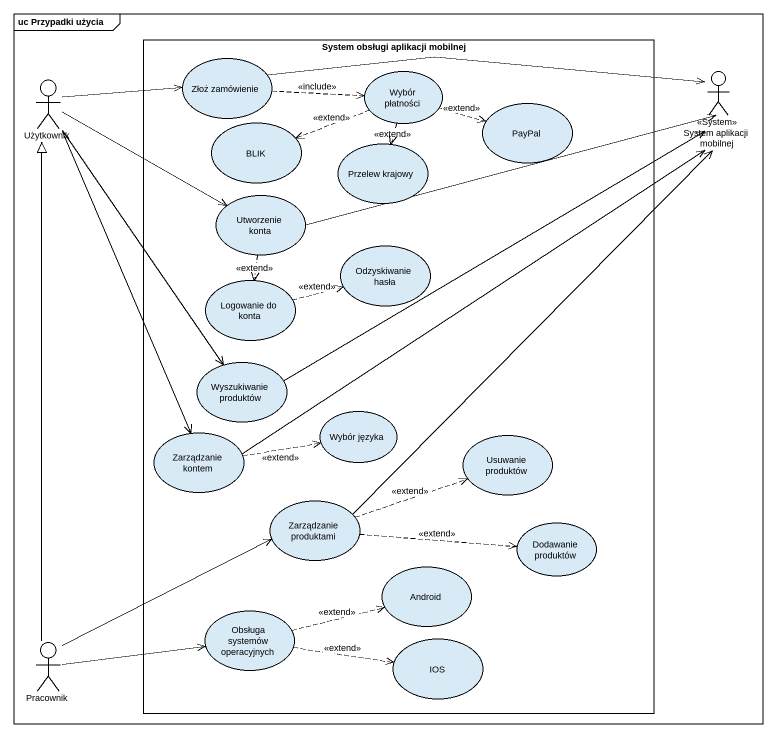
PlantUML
@startuml
mainframe uc Przypadki użycia
rectangle "System obsługi aplikacji mobilnej" as System_obsługi_aplikacji {
  usecase "Złoż zamówienie" as Złoż_zamówienie
  usecase "Wybór płatności" as Wybór_płatności
  usecase BLIK
  usecase PayPal
  usecase "Przelew krajowy" as Przelew_krajowy
  usecase "Utworzenie konta" as Utworzenie_konta
  usecase "Logowanie do konta" as Logowanie_do_konta
  usecase "Odzyskiwanie hasła" as Odzyskiwanie_hasła
  usecase "Wyszukiwanie produktów" as Wyszukiwanie_produktów
  usecase "Zarządzanie kontem" as Zarządzanie_kontem
  usecase "Wybór języka" as Wybór_języka
  usecase "Usuwanie produktów" as Usuwanie_produktów
  usecase "Zarządzanie produktami" as Zarządzanie_produktami
  usecase "Dodawanie produktów" as Dodawanie_produktów
  usecase Android
  usecase "Obsługa systemów operacyjnych" as Obsługa_systemów
  usecase IOS
}
actor Użytkownik
actor "System aplikacji mobilnej" as System_aplikacji_mobilnej <<System>>
actor Pracownik
Użytkownik -right-> Złoż_zamówienie
Użytkownik -right-> Utworzenie_konta
Użytkownik --> Wyszukiwanie_produktów
Użytkownik --> Zarządzanie_kontem
Złoż_zamówienie .right.> Wybór_płatności : <<include>>
Złoż_zamówienie -right-> System_aplikacji_mobilnej
Wybór_płatności .left.> BLIK : <<extend>>
Wybór_płatności .right.> PayPal : <<extend>>
Wybór_płatności ..> Przelew_krajowy : <<extend>>
Utworzenie_konta -right-> System_aplikacji_mobilnej
Utworzenie_konta ..> Logowanie_do_konta : <<extend>>
Logowanie_do_konta .right.> Odzyskiwanie_hasła : <<extend>>
Wyszukiwanie_produktów -right-> System_aplikacji_mobilnej
Zarządzanie_kontem -up-> System_aplikacji_mobilnej
Zarządzanie_kontem .right.> Wybór_języka : <<extend>>
Zarządzanie_produktami -up-> System_aplikacji_mobilnej
Zarządzanie_produktami .right.> Usuwanie_produktów : <<extend>>
Zarządzanie_produktami .right.> Dodawanie_produktów : <<extend>>
Obsługa_systemów .right.> Android : <<extend>>
Obsługa_systemów .right.> IOS : <<extend>>
Pracownik -up-|> Użytkownik
Pracownik -right-> Zarządzanie_produktami
Pracownik -right-> Obsługa_systemów
@enduml
